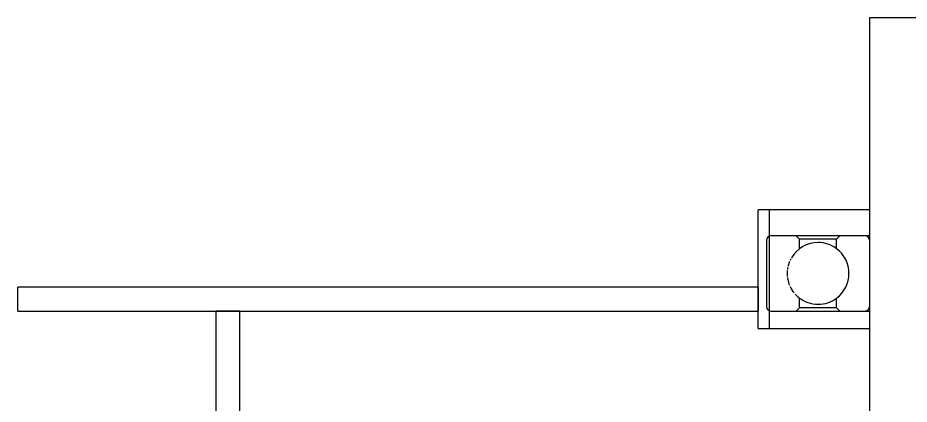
# Model space of a CAD drawing. Extents: x -49 to 4846, y -968 to 1090.
# Drawn here: x 3609.2 to 3834.2, y 984.1 to 1081.7 of the extents above; entities that cross this region are included whole.
import ezdxf

# ---------------------------------------------------------------- set-up
doc = ezdxf.new("R2010")
doc.units = 0
doc.layers.get('0').update_dxf_attribs({"linetype": 'CONTINUOUS'})

msp = doc.modelspace()

# ---------------------------------------------------------------- linework, layer by layer
at = {"color": 1}
for p, q in [((3824.242788, 1081.661723), (3824.242788, 981.661723)), ((3844.242788, 1081.661723), (3824.242788, 1081.661723)), ((3796.092788, 1003.160808), (3796.092788, 1033.160808)), ((3798.892788, 1033.160808), (3796.092788, 1033.160808)), ((3798.892788, 1033.160808), (3798.892788, 1003.160808)), ((3824.242788, 1033.160808), (3798.892788, 1033.160808)), ((3805.737788, 1026.596389), (3799.342788, 1026.596389)), ((3818.406258, 1026.596389), (3805.737788, 1026.596389)), ((3806.562788, 1025.771389), (3805.737788, 1026.596389)), ((3815.922788, 1025.771389), (3816.747788, 1026.596389)), ((3823.142788, 1026.596389), (3816.747788, 1026.596389)), ((3823.196237, 1026.596389), (3823.142788, 1026.596389)), ((3824.242788, 1026.596389), (3823.142788, 1026.596389)), ((3798.242788, 1025.496389), (3798.242788, 1008.696389)), ((3815.922788, 1025.771389), (3806.562788, 1025.771389)), ((3806.562788, 1023.336389), (3806.562788, 1025.771389)), ((3815.922788, 1023.336389), (3815.922788, 1025.771389)), ((3824.242788, 1025.496389), (3824.242788, 1008.696389)), ((3806.578371, 1023.336389), (3806.562788, 1023.336389)), ((3609.242788, 1007.596389), (3609.242788, 1013.596389)), ((3796.092788, 1013.596389), (3609.242788, 1013.596389)), ((3796.092788, 1013.596389), (3796.092788, 1007.596389)), ((3806.578371, 1010.856389), (3806.562788, 1010.856389)), ((3806.562788, 1008.421389), (3806.562788, 1010.856389)), ((3815.922788, 1008.421389), (3815.922788, 1010.856389)), ((3805.737788, 1007.596389), (3806.562788, 1008.421389)), ((3815.922788, 1008.421389), (3806.562788, 1008.421389)), ((3816.747788, 1007.596389), (3815.922788, 1008.421389)), ((3609.242788, 1007.596389), (3796.092788, 1007.596389)), ((3659.242788, 1007.596389), (3659.242788, 757.596389)), ((3665.242788, 1007.596389), (3659.242788, 1007.596389)), ((3659.242788, 1007.596389), (3659.242788, 757.596389)), ((3665.242788, 757.596389), (3665.242788, 1007.596389)), ((3799.342788, 1007.596389), (3805.737788, 1007.596389)), ((3805.737788, 1007.596389), (3816.747788, 1007.596389)), ((3816.747788, 1007.596389), (3823.142788, 1007.596389)), ((3823.142788, 1007.596389), (3824.242788, 1007.596389)), ((3796.092788, 1003.160808), (3798.892788, 1003.160808)), ((3798.892788, 1003.160808), (3824.242788, 1003.160808))]:
    msp.add_line(p, q, dxfattribs=at)
for centre, radius, start, end in [((3799.342788, 1025.496389), 1.1, 90, 180), ((3823.142788, 1025.496389), 1.1, 0, 90), ((3811.242788, 1017.096389), 7.8, 90, 149.406632), ((3811.242788, 1017.096389), 7.8, 53.130102, 90), ((3819.902522, 1017.096389), 7.8, 120.719398, 123.719372), ((3811.242788, 1017.096389), 7.8, 306.869898, 53.130102), ((3811.242788, 1017.096389), 7.8, 163.173394, 166.539259), ((3811.242788, 1017.096389), 7.8, 157.564524, 163.125), ((3811.242788, 1017.096389), 7.8, 151.955653, 155.072152), ((3811.242788, 1017.096389), 7.8, 174.391132, 185.608868), ((3811.242788, 1017.096389), 7.8, 168.782263, 172.522236), ((3811.242788, 1017.096389), 7.8, 187.477764, 191.217737), ((3811.242788, 1017.096389), 7.8, 191.25, 202.435476), ((3811.242788, 1017.096389), 7.8, 204.927848, 219.262089), ((3811.242788, 1017.096389), 7.8, 221.87905, 230.531974), ((3811.242788, 1017.096389), 7.8, 230.838664, 270), ((3811.242788, 1017.096389), 7.8, 270, 306.869898), ((3819.902522, 1017.096389), 7.8, 236.280628, 239.280602), ((3799.342788, 1008.696389), 1.1, 180, 270), ((3823.142788, 1008.696389), 1.1, 270, 0)]:
    msp.add_arc(centre, radius, start, end, dxfattribs=at)

doc.saveas('drawing.dxf')
